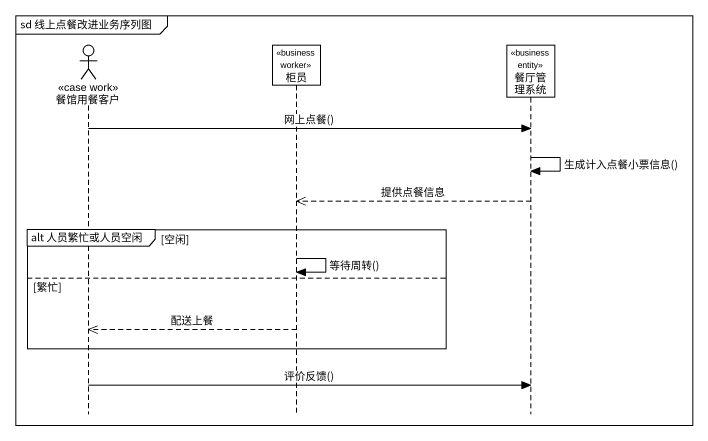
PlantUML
@startuml
mainframe sd 线上点餐改进业务序列图
hide footbox
actor 餐馆用餐客户 <<case work>>
participant 柜员 <<business worker>>
participant 餐厅管理系统 <<business entity>>

餐馆用餐客户 -> 餐厅管理系统 : 网上点餐()
餐厅管理系统 -> 餐厅管理系统 : 生成计入点餐小票信息()
餐厅管理系统 -->> 柜员 : 提供点餐信息
group alt 人员繁忙或人员空闲 [空闲]
  柜员 -> 柜员 : 等待周转()
else 繁忙
  柜员 -->> 餐馆用餐客户 : 配送上餐
end
餐馆用餐客户 -> 餐厅管理系统 : 评价反馈()
@enduml
